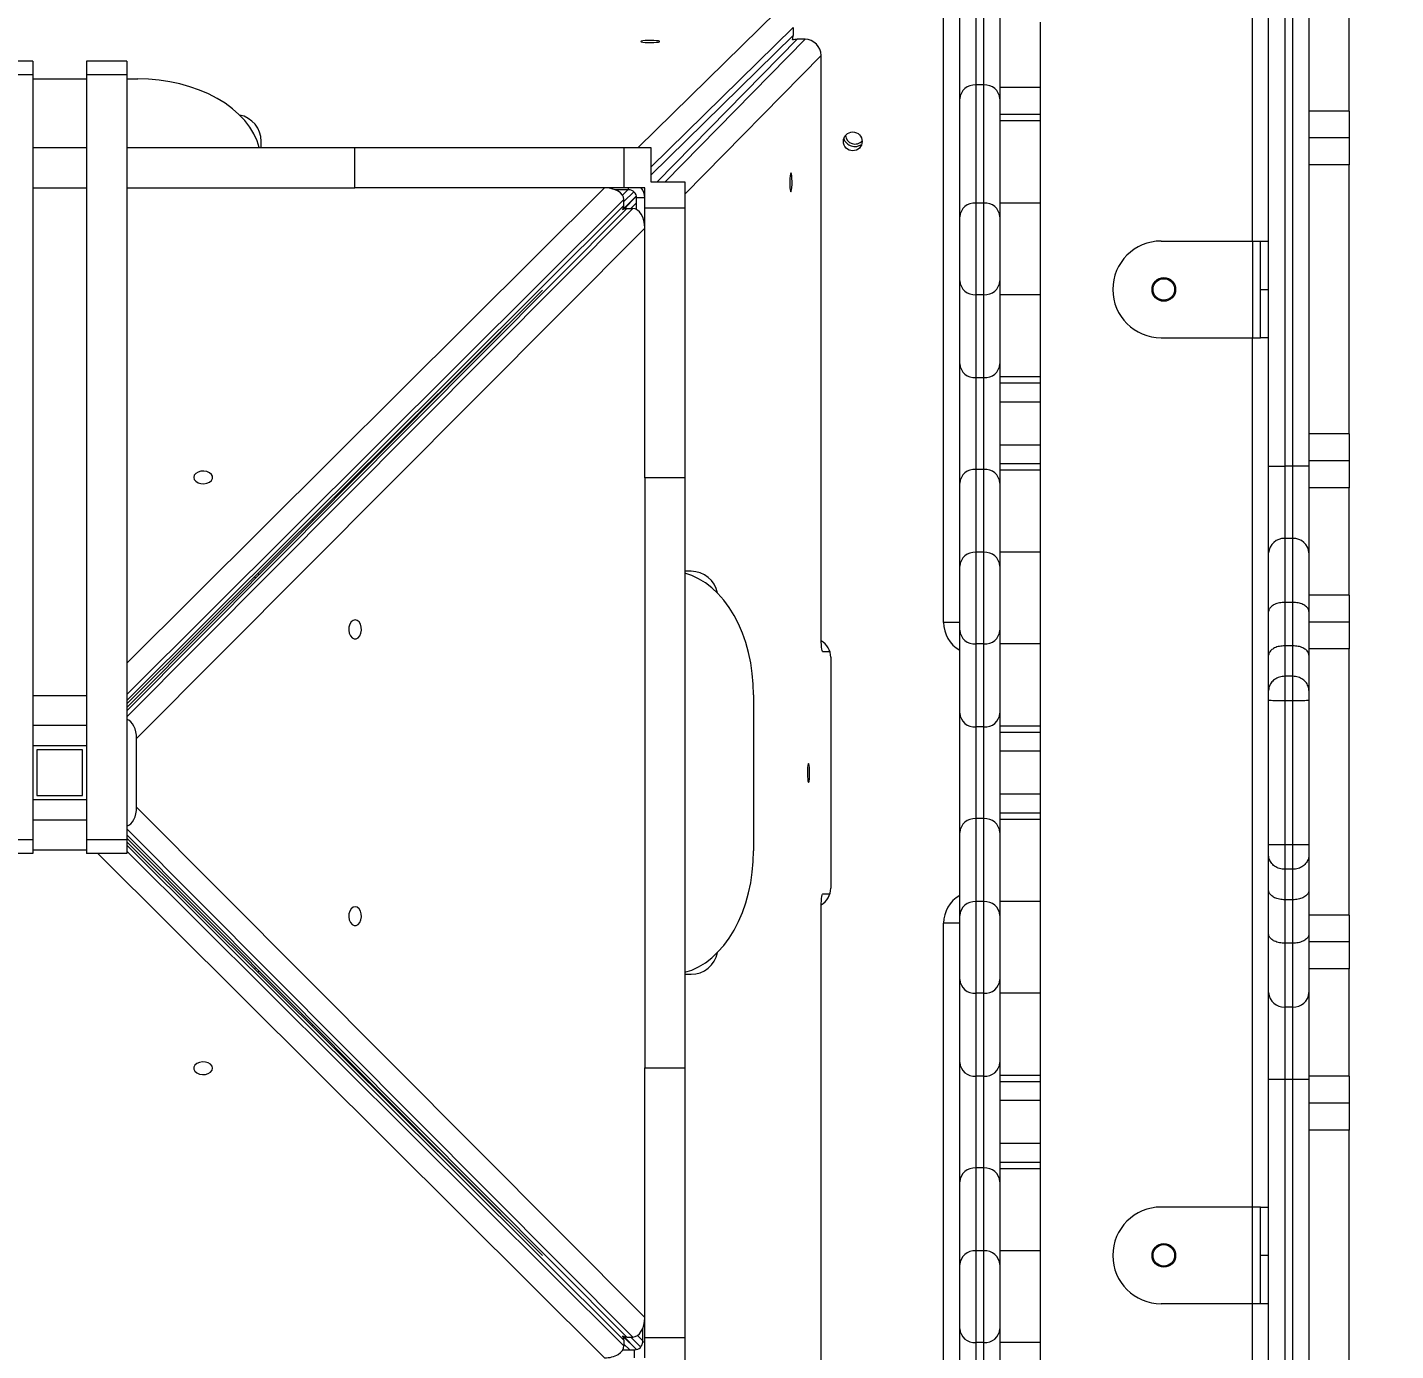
# Model space of a CAD drawing. Header units: millimetres. Extents: x -6328 to 5334, y -5037 to 4112.
# Drawn here: x -729 to -219, y 639 to 1132 of the extents above; entities that cross this region are included whole.
import ezdxf

# ---------------------------------------------------------------- set-up
doc = ezdxf.new("R2010")
doc.units = ezdxf.units.MM
for name, color, linetype in [('DIKOM_ОБЪЕКТ', 7, 'Continuous'), ('DIKOM_РАЗМЕР_ЗОНА', 7, 'Continuous'), ('DIKOM_РАЗМЕР_ОБЪЕКТА', 7, 'Continuous')]:
    doc.layers.add(name, color=color, linetype=linetype)
doc.styles.add('style1', font='arial.ttf', dxfattribs={"width": 0.8})
doc.dimstyles.new('1-50', dxfattribs={"dimtxt": 300, "dimasz": 200, "dimexe": 100, "dimexo": 0, "dimgap": 100, "dimtad": 1, "dimtxsty": 'style1', "dimcen": 200, "dimclrd": 7, "dimclre": 7, "dimclrt": 7, "dimadec": 1, "dimazin": 2, "dimtfac": 1, "dimtmove": 0, "dimatfit": 2, "dimfxl": 0, "dimlwd": 25, "dimlwe": 18, "dimarcsym": 0})

# ---------------------------------------------------------------- blocks, each defined once
blk = doc.blocks.new('*D0')
at = {"layer": 'Defpoints', "color": 0, "transparency": 16777216}
for p in [(-3539.45, 760.32), (3333.52, 448.13), (3333.52, -4437.11)]:
    blk.add_point(p, dxfattribs=at)
at = {"layer": 'DIKOM_РАЗМЕР_ОБЪЕКТА', "color": 7, "lineweight": 18, "transparency": 16777216}
for p, q in [((-3539.45, 760.32), (-3539.45, -4537.11)), ((3333.52, 448.13), (3333.52, -4537.11))]:
    blk.add_line(p, q, dxfattribs=at)
at = {"layer": 'DIKOM_РАЗМЕР_ОБЪЕКТА', "color": 7, "lineweight": 25, "transparency": 16777216}
blk.add_line((-3339.45, -4437.11), (3133.52, -4437.11), dxfattribs=at)
at = {"layer": 'DIKOM_РАЗМЕР_ОБЪЕКТА', "color": 7, "transparency": 16777216}
for points in [[(-3339.45, -4403.77), (-3339.45, -4470.44), (-3539.45, -4437.11)], [(3133.52, -4403.77), (3133.52, -4470.44), (3333.52, -4437.11)]]:
    blk.add_solid(points, dxfattribs=at)
at = {"layer": 'DIKOM_РАЗМЕР_ОБЪЕКТА', "color": 7, "transparency": 16777216, "insert": (-102.96, -4183.94), "char_height": 300, "attachment_point": 5, "style": 'style1'}
blk.add_mtext('6900', dxfattribs=at)
blk = doc.blocks.new('*D2')
at = {"layer": 'Defpoints', "color": 0, "transparency": 16777216}
for p in [(-5303.77, 2121.42), (-1621.11, 2121.42), (560.33, -2395.62)]:
    blk.add_point(p, dxfattribs=at)
at = {"layer": 'DIKOM_РАЗМЕР_ОБЪЕКТА', "color": 7, "lineweight": 18, "transparency": 16777216}
for p, q in [((-1621.11, 2121.42), (-5403.77, 2121.42)), ((560.33, -2395.62), (-5403.77, -2395.62))]:
    blk.add_line(p, q, dxfattribs=at)
at = {"layer": 'DIKOM_РАЗМЕР_ОБЪЕКТА', "color": 7, "lineweight": 25, "transparency": 16777216}
blk.add_line((-5303.77, -2195.62), (-5303.77, 1921.42), dxfattribs=at)
at = {"layer": 'DIKOM_РАЗМЕР_ОБЪЕКТА', "color": 7, "transparency": 16777216}
for points in [[(-5337.11, 1921.42), (-5270.44, 1921.42), (-5303.77, 2121.42)], [(-5337.11, -2195.62), (-5270.44, -2195.62), (-5303.77, -2395.62)]]:
    blk.add_solid(points, dxfattribs=at)
at = {"layer": 'DIKOM_РАЗМЕР_ОБЪЕКТА', "color": 7, "transparency": 16777216, "insert": (-5556.94, -137.1), "char_height": 300, "attachment_point": 5, "rotation": 90, "style": 'style1'}
blk.add_mtext('4500', dxfattribs=at)
blk = doc.blocks.new('*D3')
at = {"layer": 'Defpoints', "color": 0, "transparency": 16777216}
for p in [(-1814.92, 4111.71), (-5877.98, -3895.62), (33.33, -3895.62)]:
    blk.add_point(p, dxfattribs=at)
at = {"layer": 'DIKOM_РАЗМЕР_ЗОНА', "color": 7, "lineweight": 18, "transparency": 16777216}
for p, q in [((-1814.92, 4111.71), (-5977.98, 4111.71)), ((33.33, -3895.62), (-5977.98, -3895.62))]:
    blk.add_line(p, q, dxfattribs=at)
at = {"layer": 'DIKOM_РАЗМЕР_ЗОНА', "color": 7, "lineweight": 25, "transparency": 16777216}
blk.add_line((-5877.98, 3911.71), (-5877.98, -3695.62), dxfattribs=at)
at = {"layer": 'DIKOM_РАЗМЕР_ЗОНА', "color": 7, "transparency": 16777216}
for points in [[(-5911.31, 3911.71), (-5844.65, 3911.71), (-5877.98, 4111.71)], [(-5911.31, -3695.62), (-5844.65, -3695.62), (-5877.98, -3895.62)]]:
    blk.add_solid(points, dxfattribs=at)
at = {"layer": 'DIKOM_РАЗМЕР_ЗОНА', "color": 7, "transparency": 16777216, "insert": (-6131.15, 108.05), "char_height": 300, "attachment_point": 5, "rotation": 90, "style": 'style1'}
blk.add_mtext('8000', dxfattribs=at)

msp = doc.modelspace()

# ---------------------------------------------------------------- linework, layer by layer
at = {"layer": 'DIKOM_ОБЪЕКТ', "color": 7, "linetype": 'Continuous', "lineweight": 15}
for p, q in [((-272.67, 1052.213), (-272.67, 1189.946)), ((-387.67, 910.311), (-387.67, 1183.311)), ((-266.67, 968.427), (-266.67, 1158.827)), ((-260.67, 1158.827), (-260.67, 968.427)), ((-257.67, 968.427), (-257.67, 1158.827)), ((-251.67, 1158.827), (-251.67, 968.427)), ((-381.67, 1105.187), (-381.67, 1151.838)), ((-366.67, 1151.838), (-366.67, 1105.187)), ((-375.67, 1146.191), (-375.67, 1110.306)), ((-372.67, 1110.306), (-372.67, 1146.191)), ((-501.298, 1087.056), (-449.714, 1137.703)), ((-236.67, 1100.601), (-236.67, 1140.601)), ((-443.67, 1131.746), (-496.67, 1079.708)), ((-443.67, 1131.746), (-443.67, 1128.768)), ((-351.67, 1133.735), (-351.67, 1109.311)), ((-496.67, 1076.73), (-443.67, 1128.768)), ((-442.213, 1127.311), (-494.251, 1074.311)), ((-491.272, 1074.311), (-439.234, 1127.311)), ((-439.234, 1127.311), (-442.213, 1127.311)), ((-433.277, 1121.266), (-483.924, 1069.683)), ((-433.277, 905.311), (-433.277, 1121.266)), ((-726.67, 1119.131), (-741.67, 1119.131)), ((-726.67, 1119.131), (-726.67, 1114.131)), ((-691.67, 1119.131), (-706.67, 1119.131)), ((-706.67, 1119.131), (-706.67, 1114.131)), ((-691.67, 1119.131), (-691.67, 1114.131)), ((-726.67, 1114.131), (-741.67, 1114.131)), ((-726.67, 1114.131), (-726.67, 829.311)), ((-726.67, 1112.584), (-706.67, 1112.584)), ((-691.67, 1114.131), (-706.67, 1114.131)), ((-706.67, 1114.131), (-706.67, 829.311)), ((-691.67, 1114.131), (-691.67, 829.311)), ((-691.67, 1112.584), (-687.67, 1112.584)), ((-375.67, 1110.306), (-375.67, 1066.372)), ((-372.67, 1110.306), (-375.67, 1110.306)), ((-372.67, 1066.372), (-372.67, 1110.306)), ((-351.67, 1109.311), (-366.67, 1109.311)), ((-351.67, 1109.311), (-351.67, 1099.311)), ((-381.67, 1061.254), (-381.67, 1105.187)), ((-366.67, 1105.187), (-366.67, 1061.254)), ((-236.67, 1100.601), (-251.67, 1100.601)), ((-236.67, 1100.601), (-236.67, 1090.601)), ((-351.67, 1099.311), (-366.67, 1099.311)), ((-351.67, 1096.96), (-366.67, 1096.96)), ((-351.67, 1099.311), (-351.67, 1096.96)), ((-351.67, 1096.96), (-351.67, 1066.372)), ((-236.67, 1090.601), (-251.67, 1090.601)), ((-236.67, 1090.601), (-236.67, 1080.601)), ((-726.67, 1087.056), (-706.67, 1087.056)), ((-691.67, 1087.056), (-606.894, 1087.056)), ((-641.67, 1087.056), (-641.67, 1089.311)), ((-606.894, 1072.056), (-606.894, 1087.056)), ((-606.894, 1087.056), (-506.514, 1087.056)), ((-506.514, 1072.056), (-506.514, 1087.056)), ((-506.514, 1087.056), (-496.67, 1087.056)), ((-496.67, 1087.056), (-496.67, 1074.311)), ((-236.67, 1080.601), (-251.67, 1080.601)), ((-236.67, 980.426), (-236.67, 1080.601)), ((-726.67, 1072.056), (-706.67, 1072.056)), ((-691.67, 1072.056), (-606.894, 1072.056)), ((-691.67, 895.123), (-513.921, 1072.056)), ((-506.514, 1072.056), (-606.894, 1072.056)), ((-504.924, 1071.311), (-509.893, 1071.311)), ((-505.223, 1071.311), (-507.231, 1069.339)), ((-506.67, 1066.911), (-502.947, 1070.567)), ((-498.91, 1072.056), (-506.514, 1072.056)), ((-504.924, 1071.311), (-504.924, 1072.056)), ((-499.693, 1071.288), (-499.707, 1071.273)), ((-499.707, 1071.274), (-499.693, 1071.288)), ((-498.924, 1064.467), (-498.924, 1072.042)), ((-496.67, 1074.311), (-483.924, 1074.311)), ((-483.924, 1074.311), (-483.924, 1064.467)), ((-506.67, 1067.632), (-691.67, 883.481)), ((-691.67, 881.268), (-506.67, 1065.42)), ((-506.987, 1064.126), (-502.008, 1069.015)), ((-501.992, 1068.946), (-506.854, 1063.994)), ((-506.67, 1065.42), (-506.67, 1067.632)), ((-501.924, 1066.495), (-504.069, 1064.311)), ((-498.924, 1068.311), (-501.924, 1068.311)), ((-501.924, 1063.925), (-501.924, 1068.311)), ((-498.924, 1069.551), (-499.032, 1069.441)), ((-375.67, 1066.372), (-375.67, 1032.249)), ((-372.67, 1066.372), (-375.67, 1066.372)), ((-372.67, 1032.249), (-372.67, 1066.372)), ((-351.67, 1066.372), (-366.67, 1066.372)), ((-351.67, 1066.372), (-351.67, 1032.249)), ((-691.67, 875.122), (-503.349, 1064.311)), ((-505.561, 1064.311), (-691.67, 877.344)), ((-505.561, 1064.311), (-503.349, 1064.311)), ((-483.924, 1064.467), (-498.924, 1064.467)), ((-498.924, 964.087), (-498.924, 1064.467)), ((-483.924, 1064.467), (-483.924, 964.087)), ((-381.67, 1037.368), (-381.67, 1061.254)), ((-366.67, 1061.254), (-366.67, 1037.368)), ((-498.924, 1057.06), (-688.053, 867.06)), ((-306.67, 1052.213), (-272.67, 1052.213)), ((-272.67, 1052.213), (-272.67, 1016.213)), ((-272.67, 1052.213), (-269.67, 1052.213)), ((-269.67, 1034.213), (-269.67, 1052.213)), ((-269.67, 1052.213), (-266.67, 1052.213)), ((-381.67, 1006.491), (-381.67, 1037.368)), ((-366.67, 1037.368), (-366.67, 1006.491)), ((-269.67, 1034.213), (-266.67, 1034.213)), ((-269.67, 1016.213), (-269.67, 1034.213)), ((-536.993, 1033.988), (-691.67, 878.598)), ((-691.67, 880.02), (-536.993, 1033.988)), ((-372.67, 1032.249), (-375.67, 1032.249)), ((-375.67, 1032.249), (-375.67, 1001.372)), ((-372.67, 1001.372), (-372.67, 1032.249)), ((-351.67, 1032.249), (-366.67, 1032.249)), ((-351.67, 1032.249), (-351.67, 1001.661)), ((-306.67, 1016.213), (-272.67, 1016.213)), ((-272.67, 1016.213), (-269.67, 1016.213)), ((-272.67, 692.689), (-272.67, 1016.213)), ((-266.67, 1016.213), (-269.67, 1016.213)), ((-381.67, 962.13), (-381.67, 1006.491)), ((-366.67, 1006.491), (-366.67, 962.13)), ((-372.67, 1001.372), (-375.67, 1001.372)), ((-375.67, 1001.372), (-375.67, 967.249)), ((-372.67, 967.249), (-372.67, 1001.372)), ((-351.67, 1001.661), (-366.67, 1001.661)), ((-351.67, 999.311), (-366.67, 999.311)), ((-351.67, 1001.661), (-351.67, 999.311)), ((-351.67, 999.311), (-351.67, 992.311)), ((-351.67, 992.311), (-366.67, 992.311)), ((-351.67, 992.311), (-351.67, 976.311)), ((-236.67, 980.426), (-251.67, 980.426)), ((-236.67, 980.426), (-236.67, 970.426)), ((-351.67, 976.311), (-366.67, 976.311)), ((-351.67, 976.311), (-351.67, 969.311)), ((-351.67, 969.311), (-366.67, 969.311)), ((-351.67, 969.311), (-351.67, 966.96)), ((-266.67, 968.427), (-260.67, 968.427)), ((-266.67, 936.137), (-266.67, 968.427)), ((-260.67, 968.427), (-260.67, 941.519)), ((-257.67, 968.427), (-260.67, 968.427)), ((-257.67, 941.519), (-257.67, 968.427)), ((-251.67, 968.427), (-257.67, 968.427)), ((-236.67, 970.426), (-251.67, 970.426)), ((-251.67, 968.427), (-251.67, 936.137)), ((-236.67, 970.426), (-236.67, 960.426)), ((-483.924, 964.087), (-498.924, 964.087)), ((-498.924, 964.087), (-498.924, 744.535)), ((-483.924, 964.087), (-483.924, 744.535)), ((-375.67, 967.249), (-375.67, 936.372)), ((-372.67, 967.249), (-375.67, 967.249)), ((-372.67, 936.372), (-372.67, 967.249)), ((-351.67, 966.96), (-366.67, 966.96)), ((-351.67, 966.96), (-351.67, 936.372)), ((-381.67, 931.254), (-381.67, 962.13)), ((-366.67, 962.13), (-366.67, 931.254)), ((-236.67, 960.426), (-251.67, 960.426)), ((-236.67, 920.426), (-236.67, 960.426)), ((-260.67, 941.519), (-260.67, 917.738)), ((-257.67, 941.519), (-260.67, 941.519)), ((-257.67, 917.738), (-257.67, 941.519)), ((-375.67, 936.372), (-375.67, 902.249)), ((-372.67, 936.372), (-375.67, 936.372)), ((-372.67, 902.249), (-372.67, 936.372)), ((-351.67, 936.372), (-366.67, 936.372)), ((-351.67, 936.372), (-351.67, 902.249)), ((-266.67, 914.306), (-266.67, 936.137)), ((-251.67, 936.137), (-251.67, 914.306)), ((-481.67, 929.311), (-483.924, 929.311)), ((-381.67, 907.368), (-381.67, 931.254)), ((-366.67, 931.254), (-366.67, 907.368)), ((-260.67, 917.738), (-260.67, 901.569)), ((-257.67, 917.738), (-260.67, 917.738)), ((-257.67, 901.569), (-257.67, 917.738)), ((-236.67, 920.426), (-251.67, 920.426)), ((-236.67, 920.426), (-236.67, 910.426)), ((-266.67, 898.032), (-266.67, 914.306)), ((-251.67, 914.306), (-251.67, 898.032)), ((-381.67, 910.311), (-387.67, 910.311)), ((-381.67, 876.491), (-381.67, 907.368)), ((-366.67, 907.368), (-366.67, 876.491)), ((-236.67, 910.426), (-251.67, 910.426)), ((-236.67, 910.426), (-236.67, 900.426)), ((-372.67, 902.249), (-375.67, 902.249)), ((-375.67, 902.249), (-375.67, 871.372)), ((-372.67, 871.372), (-372.67, 902.249)), ((-351.67, 902.249), (-366.67, 902.249)), ((-351.67, 902.249), (-351.67, 871.661)), ((-429.962, 899.311), (-432.561, 899.311)), ((-429.67, 897.311), (-429.67, 811.311)), ((-266.67, 884.907), (-266.67, 898.032)), ((-260.67, 901.569), (-260.67, 890.226)), ((-257.67, 901.569), (-260.67, 901.569)), ((-257.67, 890.226), (-257.67, 901.569)), ((-236.67, 900.426), (-251.67, 900.426)), ((-251.67, 898.032), (-251.67, 884.907)), ((-236.67, 801.358), (-236.67, 900.426)), ((-260.67, 890.226), (-260.67, 881.144)), ((-257.67, 890.226), (-260.67, 890.226)), ((-257.67, 881.144), (-257.67, 890.226)), ((-706.67, 882.928), (-726.67, 882.928)), ((-458.397, 883.311), (-458.397, 825.311)), ((-266.67, 881.18), (-266.67, 884.907)), ((-251.67, 884.907), (-251.67, 881.18)), ((-381.67, 832.13), (-381.67, 876.491)), ((-366.67, 876.491), (-366.67, 832.13)), ((-266.67, 827.441), (-266.67, 881.18)), ((-257.67, 881.144), (-260.67, 881.144)), ((-260.67, 881.144), (-260.67, 827.477)), ((-257.67, 827.477), (-257.67, 881.144)), ((-251.67, 881.18), (-251.67, 827.441)), ((-706.67, 871.867), (-726.67, 871.867)), ((-372.67, 871.372), (-375.67, 871.372)), ((-375.67, 871.372), (-375.67, 837.249)), ((-372.67, 837.249), (-372.67, 871.372)), ((-351.67, 871.661), (-366.67, 871.661)), ((-351.67, 871.661), (-351.67, 869.311)), ((-688.053, 841.562), (-688.053, 867.06)), ((-351.67, 869.311), (-366.67, 869.311)), ((-351.67, 869.311), (-351.67, 862.311)), ((-706.67, 864.311), (-726.67, 864.311)), ((-708.17, 862.811), (-725.17, 862.811)), ((-725.17, 862.811), (-725.17, 845.811)), ((-708.17, 845.811), (-708.17, 862.811)), ((-351.67, 862.311), (-366.67, 862.311)), ((-351.67, 862.311), (-351.67, 846.311)), ((-725.17, 845.811), (-708.17, 845.811)), ((-351.67, 846.311), (-366.67, 846.311)), ((-351.67, 846.311), (-351.67, 839.311)), ((-726.67, 844.311), (-706.67, 844.311)), ((-688.053, 841.562), (-498.924, 651.562)), ((-726.67, 836.754), (-706.67, 836.754)), ((-375.67, 837.249), (-375.67, 806.372)), ((-372.67, 837.249), (-375.67, 837.249)), ((-372.67, 806.372), (-372.67, 837.249)), ((-351.67, 839.311), (-366.67, 839.311)), ((-351.67, 836.96), (-366.67, 836.96)), ((-351.67, 839.311), (-351.67, 836.96)), ((-351.67, 836.96), (-351.67, 806.372)), ((-503.349, 644.311), (-691.67, 833.5)), ((-691.67, 831.277), (-505.561, 644.311)), ((-381.67, 801.254), (-381.67, 832.13)), ((-366.67, 832.13), (-366.67, 801.254)), ((-726.67, 829.311), (-741.67, 829.311)), ((-726.67, 829.311), (-726.67, 824.311)), ((-726.67, 825.693), (-706.67, 825.693)), ((-691.67, 829.311), (-706.67, 829.311)), ((-706.67, 829.311), (-706.67, 824.311)), ((-691.67, 830.024), (-536.993, 674.634)), ((-691.67, 829.311), (-691.67, 824.311)), ((-536.993, 674.634), (-691.67, 828.601)), ((-506.67, 643.202), (-691.67, 827.353)), ((-266.67, 823.714), (-266.67, 827.441)), ((-260.67, 827.477), (-260.67, 818.395)), ((-257.67, 827.477), (-260.67, 827.477)), ((-257.67, 818.395), (-257.67, 827.477)), ((-251.67, 827.441), (-251.67, 823.714)), ((-726.67, 824.311), (-741.67, 824.311)), ((-691.67, 824.311), (-706.67, 824.311)), ((-513.921, 636.565), (-702.532, 824.311)), ((-691.67, 825.141), (-506.67, 640.989)), ((-266.67, 810.589), (-266.67, 823.714)), ((-251.67, 823.714), (-251.67, 810.589)), ((-257.67, 818.395), (-260.67, 818.395)), ((-260.67, 818.395), (-260.67, 807.052)), ((-257.67, 807.052), (-257.67, 818.395)), ((-266.67, 794.316), (-266.67, 810.589)), ((-251.67, 810.589), (-251.67, 794.316)), ((-432.561, 809.311), (-429.962, 809.311)), ((-375.67, 806.372), (-375.67, 772.249)), ((-372.67, 806.372), (-375.67, 806.372)), ((-372.67, 772.249), (-372.67, 806.372)), ((-351.67, 806.372), (-366.67, 806.372)), ((-351.67, 806.372), (-351.67, 772.249)), ((-257.67, 807.052), (-260.67, 807.052)), ((-260.67, 807.052), (-260.67, 790.883)), ((-257.67, 790.883), (-257.67, 807.052)), ((-433.277, 587.355), (-433.277, 803.311)), ((-381.67, 777.368), (-381.67, 801.254)), ((-366.67, 801.254), (-366.67, 777.368)), ((-236.67, 801.358), (-251.67, 801.358)), ((-236.67, 801.358), (-236.67, 791.358)), ((-387.67, 525.311), (-387.67, 798.311)), ((-381.67, 798.311), (-387.67, 798.311)), ((-266.67, 772.484), (-266.67, 794.316)), ((-257.67, 790.883), (-260.67, 790.883)), ((-260.67, 790.883), (-260.67, 767.102)), ((-257.67, 767.102), (-257.67, 790.883)), ((-251.67, 794.316), (-251.67, 772.484)), ((-236.67, 791.358), (-251.67, 791.358)), ((-236.67, 791.358), (-236.67, 781.358)), ((-236.67, 781.358), (-251.67, 781.358)), ((-236.67, 741.358), (-236.67, 781.358)), ((-483.924, 779.311), (-481.67, 779.311)), ((-381.67, 746.491), (-381.67, 777.368)), ((-366.67, 777.368), (-366.67, 746.491)), ((-372.67, 772.249), (-375.67, 772.249)), ((-375.67, 772.249), (-375.67, 741.372)), ((-372.67, 741.372), (-372.67, 772.249)), ((-351.67, 772.249), (-366.67, 772.249)), ((-351.67, 772.249), (-351.67, 741.661)), ((-266.67, 740.195), (-266.67, 772.484)), ((-251.67, 772.484), (-251.67, 740.195)), ((-257.67, 767.102), (-260.67, 767.102)), ((-260.67, 767.102), (-260.67, 740.195)), ((-257.67, 740.195), (-257.67, 767.102)), ((-498.924, 744.535), (-483.924, 744.535)), ((-498.924, 644.155), (-498.924, 744.535)), ((-483.924, 744.535), (-483.924, 644.155)), ((-381.67, 702.13), (-381.67, 746.491)), ((-366.67, 746.491), (-366.67, 702.13)), ((-372.67, 741.372), (-375.67, 741.372)), ((-375.67, 741.372), (-375.67, 707.249)), ((-372.67, 707.249), (-372.67, 741.372)), ((-351.67, 741.661), (-366.67, 741.661)), ((-351.67, 739.311), (-366.67, 739.311)), ((-351.67, 741.661), (-351.67, 739.311)), ((-351.67, 739.311), (-351.67, 732.311)), ((-260.67, 740.195), (-266.67, 740.195)), ((-266.67, 542.969), (-266.67, 740.195)), ((-257.67, 740.195), (-260.67, 740.195)), ((-260.67, 740.195), (-260.67, 542.969)), ((-251.67, 740.195), (-257.67, 740.195)), ((-257.67, 542.969), (-257.67, 740.195)), ((-236.67, 741.358), (-251.67, 741.358)), ((-251.67, 740.195), (-251.67, 542.969)), ((-236.67, 741.358), (-236.67, 731.358)), ((-351.67, 732.311), (-366.67, 732.311)), ((-351.67, 732.311), (-351.67, 716.311)), ((-236.67, 731.358), (-251.67, 731.358)), ((-236.67, 731.358), (-236.67, 721.358)), ((-236.67, 721.358), (-251.67, 721.358)), ((-236.67, 621.182), (-236.67, 721.358)), ((-351.67, 716.311), (-366.67, 716.311)), ((-351.67, 716.311), (-351.67, 709.311)), ((-351.67, 709.311), (-366.67, 709.311)), ((-351.67, 709.311), (-351.67, 706.96)), ((-375.67, 707.249), (-375.67, 676.372)), ((-372.67, 707.249), (-375.67, 707.249)), ((-372.67, 676.372), (-372.67, 707.249)), ((-351.67, 706.96), (-366.67, 706.96)), ((-351.67, 706.96), (-351.67, 676.372)), ((-381.67, 671.254), (-381.67, 702.13)), ((-366.67, 702.13), (-366.67, 671.254)), ((-272.67, 692.689), (-306.67, 692.689)), ((-272.67, 656.689), (-272.67, 692.689)), ((-269.67, 692.689), (-272.67, 692.689)), ((-269.67, 692.689), (-266.67, 692.689)), ((-269.67, 674.689), (-269.67, 692.689)), ((-375.67, 676.372), (-375.67, 642.249)), ((-372.67, 676.372), (-375.67, 676.372)), ((-372.67, 642.249), (-372.67, 676.372)), ((-351.67, 676.372), (-366.67, 676.372)), ((-351.67, 676.372), (-351.67, 642.249)), ((-266.67, 674.689), (-269.67, 674.689)), ((-269.67, 656.689), (-269.67, 674.689)), ((-381.67, 647.368), (-381.67, 671.254)), ((-366.67, 671.254), (-366.67, 647.368)), ((-272.67, 656.689), (-306.67, 656.689)), ((-269.67, 656.689), (-272.67, 656.689)), ((-272.67, 518.676), (-272.67, 656.689)), ((-266.67, 656.689), (-269.67, 656.689)), ((-499.67, 642.565), (-499.67, 647.533)), ((-381.67, 603.434), (-381.67, 647.368)), ((-366.67, 647.368), (-366.67, 603.434)), ((-502.035, 639.633), (-506.987, 644.495)), ((-506.854, 644.627), (-501.966, 639.649)), ((-506.67, 643.202), (-506.67, 640.989)), ((-505.561, 644.311), (-503.349, 644.311)), ((-504.069, 644.311), (-500.414, 640.588)), ((-499.67, 642.864), (-501.642, 644.872)), ((-499.67, 642.565), (-498.924, 642.565)), ((-498.924, 644.155), (-483.924, 644.155)), ((-498.924, 636.579), (-498.924, 644.155)), ((-483.924, 644.155), (-483.924, 634.311)), ((-372.67, 642.249), (-375.67, 642.249)), ((-375.67, 642.249), (-375.67, 598.316)), ((-372.67, 598.316), (-372.67, 642.249)), ((-351.67, 642.249), (-366.67, 642.249)), ((-351.67, 642.249), (-351.67, 611.661)), ((-507.056, 639.565), (-502.67, 639.565)), ((-504.486, 639.565), (-506.67, 641.71)), ((-502.67, 636.565), (-502.67, 639.565))]:
    msp.add_line(p, q, dxfattribs=at)
at = {"layer": 'DIKOM_ОБЪЕКТ', "color": 7, "linetype": 'Continuous', "lineweight": 15, "flags": 128}
for points in [[(-500.394, 1126.491), (-500.204, 1126.355), (-499.656, 1126.234), (-498.808, 1126.141), (-497.753, 1126.085), (-496.605, 1126.074), (-495.488, 1126.108), (-494.523, 1126.183), (-493.816, 1126.292), (-493.442, 1126.422), (-493.442, 1126.56), (-493.816, 1126.69), (-494.523, 1126.798), (-495.488, 1126.874), (-496.605, 1126.907), (-497.753, 1126.896), (-498.808, 1126.841), (-499.656, 1126.748), (-500.204, 1126.627), (-500.394, 1126.491)], [(-642.408, 1087.056), (-643.237, 1089.555), (-644.444, 1092.14), (-645.98, 1094.644), (-647.833, 1097.048), (-649.989, 1099.334), (-652.432, 1101.485), (-655.143, 1103.483), (-658.102, 1105.315), (-661.286, 1106.965), (-664.67, 1108.421), (-668.23, 1109.673), (-671.937, 1110.71), (-675.764, 1111.525), (-679.682, 1112.112), (-683.661, 1112.466), (-687.67, 1112.584)], [(-444.49, 1070.587), (-444.354, 1070.776), (-444.233, 1071.325), (-444.14, 1072.172), (-444.085, 1073.228), (-444.073, 1074.376), (-444.107, 1075.493), (-444.182, 1076.457), (-444.291, 1077.165), (-444.421, 1077.539), (-444.559, 1077.539), (-444.689, 1077.165), (-444.798, 1076.457), (-444.873, 1075.493), (-444.907, 1074.376), (-444.895, 1073.228), (-444.84, 1072.172), (-444.747, 1071.325), (-444.626, 1070.776), (-444.49, 1070.587)], [(-666.799, 964.263), (-666.61, 963.496), (-666.061, 962.811), (-665.214, 962.284), (-664.159, 961.972), (-663.01, 961.907), (-661.893, 962.099), (-660.929, 962.524), (-660.221, 963.138), (-659.847, 963.874), (-659.847, 964.653), (-660.221, 965.389), (-660.929, 966.003), (-661.893, 966.428), (-663.01, 966.62), (-664.159, 966.555), (-665.214, 966.243), (-666.061, 965.716), (-666.61, 965.031), (-666.799, 964.263)], [(-622.698, 948.676), (-622.456, 948.446), (-622.298, 948.289)], [(-642.46, 928.034), (-642.803, 928.386), (-642.944, 928.522)], [(-458.397, 883.311), (-458.515, 887.32), (-458.869, 891.298), (-459.456, 895.216), (-460.271, 899.044), (-461.308, 902.751), (-462.56, 906.311), (-464.016, 909.695), (-465.666, 912.879), (-467.497, 915.838), (-469.496, 918.549), (-471.646, 920.992), (-473.932, 923.148), (-476.337, 925.001), (-478.841, 926.537), (-481.426, 927.743), (-483.924, 928.573)], [(-606.717, 911.181), (-607.485, 910.992), (-608.169, 910.443), (-608.696, 909.596), (-609.009, 908.541), (-609.073, 907.392), (-608.882, 906.275), (-608.457, 905.311), (-607.842, 904.603), (-607.106, 904.229), (-606.328, 904.229), (-605.592, 904.603), (-604.978, 905.311), (-604.552, 906.275), (-604.361, 907.392), (-604.425, 908.541), (-604.738, 909.596), (-605.265, 910.443), (-605.95, 910.992), (-606.717, 911.181)], [(-432.561, 899.311), (-432.701, 899.426), (-432.835, 899.767), (-432.959, 900.322), (-433.068, 901.068), (-433.157, 901.977), (-433.223, 903.015), (-433.264, 904.14), (-433.277, 905.311)], [(-437.936, 857.811), (-438.072, 857.621), (-438.193, 857.073), (-438.286, 856.225), (-438.342, 855.17), (-438.353, 854.022), (-438.319, 852.905), (-438.244, 851.94), (-438.135, 851.233), (-438.005, 850.858), (-437.867, 850.858), (-437.737, 851.233), (-437.629, 851.94), (-437.553, 852.905), (-437.52, 854.022), (-437.531, 855.17), (-437.586, 856.225), (-437.68, 857.073), (-437.801, 857.621), (-437.936, 857.811)], [(-483.924, 780.049), (-481.426, 780.878), (-478.841, 782.085), (-476.337, 783.621), (-473.932, 785.474), (-471.646, 787.63), (-469.496, 790.073), (-467.497, 792.784), (-465.666, 795.742), (-464.016, 798.926), (-462.56, 802.311), (-461.308, 805.87), (-460.271, 809.578), (-459.456, 813.405), (-458.869, 817.323), (-458.515, 821.302), (-458.397, 825.311)], [(-433.277, 803.311), (-433.264, 804.481), (-433.223, 805.607), (-433.157, 806.644), (-433.068, 807.553), (-432.959, 808.299), (-432.835, 808.854), (-432.701, 809.195), (-432.561, 809.311)], [(-606.717, 804.44), (-607.485, 804.25), (-608.169, 803.702), (-608.696, 802.854), (-609.009, 801.799), (-609.073, 800.651), (-608.882, 799.534), (-608.457, 798.57), (-607.842, 797.862), (-607.106, 797.488), (-606.328, 797.488), (-605.592, 797.862), (-604.978, 798.57), (-604.552, 799.534), (-604.361, 800.651), (-604.425, 801.799), (-604.738, 802.854), (-605.265, 803.702), (-605.95, 804.25), (-606.717, 804.44)], [(-642.946, 780.101), (-642.594, 780.443), (-642.458, 780.585)], [(-622.305, 760.339), (-622.534, 760.096), (-622.692, 759.939)], [(-659.799, 744.358), (-659.989, 745.125), (-660.537, 745.81), (-661.385, 746.337), (-662.44, 746.65), (-663.588, 746.714), (-664.705, 746.523), (-665.67, 746.097), (-666.378, 745.483), (-666.752, 744.747), (-666.752, 743.969), (-666.378, 743.233), (-665.67, 742.619), (-664.705, 742.193), (-663.588, 742.002), (-662.44, 742.066), (-661.385, 742.379), (-660.537, 742.906), (-659.989, 743.59), (-659.799, 744.358)]]:
    msp.add_lwpolyline(points, dxfattribs=at)
at = {"layer": 'DIKOM_ОБЪЕКТ', "color": 7, "linetype": 'Continuous', "lineweight": 15}
for centre, radius in [((-421.472, 1089.311), 3.5), ((-305.67, 1034.213), 4.4), ((-305.67, 1034.213), 4), ((-305.67, 674.689), 4.4), ((-305.67, 674.689), 4)]:
    msp.add_circle(centre, radius, dxfattribs=at)
for centre, radius, start, end in [((-376.078, 1104.708), 5.612, 85.8271, 175.10683), ((-372.262, 1104.708), 5.612, 4.89317, 94.1729), ((-651.67, 1089.311), 10, 0, 79.10131), ((-420.67, 1091.811), 4.4, 199.52221, 304.90816), ((-420.67, 1091.811), 3.5, 184.24365, 320.18672), ((-504.924, 1068.311), 3, 0, 90), ((-504.924, 1068.311), 6, 0, 38.62857), ((-376.078, 1060.775), 5.612, 85.8271, 175.10683), ((-372.262, 1060.775), 5.612, 4.89317, 94.1729), ((-306.67, 1034.213), 18, 90, 180), ((-376.078, 1037.846), 5.612, 184.89317, 274.1729), ((-372.262, 1037.846), 5.612, 265.8271, 355.10683), ((-306.67, 1034.213), 18, 180, 270), ((-376.078, 1006.97), 5.612, 184.89317, 274.1729), ((-372.262, 1006.97), 5.612, 265.8271, 355.10683), ((-376.078, 961.652), 5.612, 85.8271, 175.10683), ((-372.262, 961.652), 5.612, 4.89317, 94.1729), ((-260.963, 935.81), 5.716, 87.05878, 176.72041), ((-257.377, 935.81), 5.716, 3.27959, 92.94122), ((-376.078, 930.775), 5.612, 85.8271, 175.10683), ((-372.262, 930.775), 5.612, 4.89317, 94.1729), ((-647.479, 923.529), 4.917, 40.7124, 48.82689), ((-481.67, 919.311), 10, 10.89869, 90), ((-375.67, 910.311), 12, 180, 240), ((-376.078, 907.846), 5.612, 184.89317, 274.1729), ((-372.262, 907.846), 5.612, 265.8271, 355.10683), ((-436.67, 897.311), 7, 0, 60.66525), ((-376.078, 876.97), 5.612, 184.89317, 274.1729), ((-372.262, 876.97), 5.612, 265.8271, 355.10683), ((-376.078, 831.652), 5.612, 85.8271, 175.10683), ((-372.262, 831.652), 5.612, 4.89317, 94.1729), ((-436.67, 811.311), 7, 299.33475, 0), ((-375.67, 798.311), 12, 120, 180), ((-376.078, 800.775), 5.612, 85.8271, 175.10683), ((-372.262, 800.775), 5.612, 4.89317, 94.1729), ((-481.67, 789.311), 10, 270, 349.10131), ((-647.452, 785.12), 4.917, 310.7124, 318.82689), ((-376.078, 777.846), 5.612, 184.89317, 274.1729), ((-372.262, 777.846), 5.612, 265.8271, 355.10683), ((-260.963, 772.811), 5.716, 183.27959, 272.94122), ((-257.377, 772.811), 5.716, 267.05878, 356.72041), ((-376.078, 746.97), 5.612, 184.89317, 274.1729), ((-372.262, 746.97), 5.612, 265.8271, 355.10683), ((-376.078, 701.652), 5.612, 85.8271, 175.10683), ((-372.262, 701.652), 5.612, 4.89317, 94.1729), ((-306.67, 674.689), 18, 90, 180), ((-376.078, 670.775), 5.612, 85.8271, 175.10683), ((-372.262, 670.775), 5.612, 4.89317, 94.1729), ((-306.67, 674.689), 18, 180, 270), ((-376.078, 647.846), 5.612, 184.89317, 274.1729), ((-372.262, 647.846), 5.612, 265.8271, 355.10683), ((-502.67, 642.565), 3, 270, 0)]:
    msp.add_arc(centre, radius, start, end, dxfattribs=at)
for centre, major_axis, ratio, start_param, end_param in [((-449.714, 1128.768), (-6.044, 0), 0.9855715, 2.8500849, 3.1415927), ((-442.213, 1121.266), (0, 6.044), 0.9855715, 0, 0.2915078), ((-439.234, 1121.266), (0, 6.044), 0.9855715, 4.712389, 6.2831853), ((-513.921, 1067.632), (-7.251, 0), 0.6101789, 3.1415927, 4.712389), ((-513.921, 1065.42), (-7.251, 0), 0.6101789, 2.7717259, 3.1415927), ((-505.561, 1057.06), (0, 7.251), 0.6101789, 0, 0.3698667), ((-503.349, 1057.06), (0, 7.251), 0.6101789, 4.712389, 6.2831853), ((-692.477, 867.06), (0, 7.251), 0.6101789, 4.712389, 6.0997196), ((-692.477, 841.562), (0, 7.251), 0.6101789, 3.3250584, 4.712389), ((-503.349, 651.562), (0, 7.251), 0.6101789, 3.1415927, 4.712389), ((-505.561, 651.562), (0, 7.251), 0.6101789, 2.7717259, 3.1415927), ((-513.921, 643.202), (-7.251, 0), 0.6101789, 3.1415927, 3.5114594), ((-513.921, 640.989), (-7.251, 0), 0.6101789, 1.5707963, 3.1415927)]:
    msp.add_ellipse(centre, major_axis=major_axis, ratio=ratio, start_param=start_param, end_param=end_param, dxfattribs=at)
for points, knots in [([(-260.67, 917.738), (-261.345, 917.7), (-262.694, 917.625), (-264.489, 917.033), (-265.855, 916.162), (-266.537, 915.209), (-266.668, 914.572), (-266.67, 914.319), (-266.67, 914.306)], [0, 0, 0, 0, 0.2146039, 0.4292068, 0.6438375, 0.8585283, 0.9926658, 1, 1, 1, 1]), ([(-251.67, 914.306), (-251.67, 914.319), (-251.672, 914.572), (-251.803, 915.209), (-252.486, 916.162), (-253.851, 917.033), (-255.646, 917.625), (-256.996, 917.7), (-257.67, 917.738)], [0, 0, 0, 0, 0.0073342, 0.1414717, 0.3561625, 0.5707932, 0.7853961, 1, 1, 1, 1]), ([(-260.67, 901.569), (-261.345, 901.53), (-262.694, 901.452), (-264.49, 900.842), (-265.856, 899.945), (-266.52, 898.986), (-266.665, 898.331), (-266.669, 898.071), (-266.67, 898.032)], [0, 0, 0, 0, 0.214669, 0.429338, 0.6440075, 0.8586781, 0.9790308, 1, 1, 1, 1]), ([(-251.67, 898.032), (-251.671, 898.071), (-251.675, 898.331), (-251.82, 898.986), (-252.484, 899.945), (-253.85, 900.842), (-255.646, 901.452), (-256.995, 901.53), (-257.67, 901.569)], [0, 0, 0, 0, 0.0209692, 0.1413219, 0.3559925, 0.570662, 0.785331, 1, 1, 1, 1]), ([(-260.67, 890.226), (-261.343, 890.168), (-262.69, 890.052), (-264.483, 889.148), (-265.848, 887.81), (-266.54, 886.322), (-266.669, 885.32), (-266.67, 884.917), (-266.67, 884.907)], [0, 0, 0, 0, 0.21389, 0.4277737, 0.6418442, 0.8563652, 0.9963656, 1, 1, 1, 1]), ([(-251.67, 884.907), (-251.67, 884.917), (-251.671, 885.32), (-251.8, 886.322), (-252.492, 887.81), (-253.857, 889.148), (-255.65, 890.052), (-256.997, 890.168), (-257.67, 890.226)], [0, 0, 0, 0, 0.0036344, 0.1436348, 0.3581558, 0.5722263, 0.78611, 1, 1, 1, 1]), ([(-260.67, 881.144), (-261.345, 881.144), (-262.694, 881.145), (-264.49, 881.15), (-265.855, 881.159), (-266.53, 881.169), (-266.667, 881.176), (-266.67, 881.18), (-266.67, 881.18)], [0, 0, 0, 0, 0.2146739, 0.4293478, 0.6440226, 0.8586996, 0.9867705, 1, 1, 1, 1]), ([(-251.67, 881.18), (-251.67, 881.18), (-251.673, 881.176), (-251.81, 881.169), (-252.485, 881.159), (-253.85, 881.15), (-255.646, 881.145), (-256.995, 881.144), (-257.67, 881.144)], [0, 0, 0, 0, 0.0132295, 0.1413004, 0.3559774, 0.5706522, 0.7853261, 1, 1, 1, 1]), ([(-260.67, 827.477), (-261.345, 827.477), (-262.694, 827.476), (-264.49, 827.471), (-265.855, 827.463), (-266.53, 827.453), (-266.667, 827.445), (-266.67, 827.441), (-266.67, 827.441)], [0, 0, 0, 0, 0.2146739, 0.4293478, 0.6440226, 0.8586996, 0.9867705, 1, 1, 1, 1]), ([(-251.67, 827.441), (-251.67, 827.441), (-251.673, 827.445), (-251.81, 827.453), (-252.485, 827.463), (-253.85, 827.471), (-255.646, 827.476), (-256.995, 827.477), (-257.67, 827.477)], [0, 0, 0, 0, 0.0132295, 0.1413004, 0.3559774, 0.5706522, 0.7853261, 1, 1, 1, 1]), ([(-260.67, 818.395), (-261.343, 818.453), (-262.69, 818.569), (-264.483, 819.474), (-265.848, 820.811), (-266.54, 822.299), (-266.669, 823.301), (-266.67, 823.704), (-266.67, 823.714)], [0, 0, 0, 0, 0.21389, 0.4277737, 0.6418442, 0.8563652, 0.9963656, 1, 1, 1, 1]), ([(-251.67, 823.714), (-251.67, 823.704), (-251.671, 823.301), (-251.8, 822.299), (-252.492, 820.811), (-253.857, 819.474), (-255.65, 818.569), (-256.997, 818.453), (-257.67, 818.395)], [0, 0, 0, 0, 0.0036344, 0.1436348, 0.3581558, 0.5722263, 0.78611, 1, 1, 1, 1]), ([(-260.67, 807.052), (-261.345, 807.091), (-262.694, 807.17), (-264.49, 807.779), (-265.856, 808.677), (-266.52, 809.635), (-266.665, 810.29), (-266.669, 810.551), (-266.67, 810.589)], [0, 0, 0, 0, 0.214669, 0.429338, 0.6440075, 0.8586781, 0.9790308, 1, 1, 1, 1]), ([(-251.67, 810.589), (-251.671, 810.551), (-251.675, 810.29), (-251.82, 809.635), (-252.484, 808.677), (-253.85, 807.779), (-255.646, 807.17), (-256.995, 807.091), (-257.67, 807.052)], [0, 0, 0, 0, 0.0209692, 0.1413219, 0.3559925, 0.570662, 0.785331, 1, 1, 1, 1]), ([(-260.67, 790.883), (-261.345, 790.921), (-262.694, 790.997), (-264.489, 791.589), (-265.855, 792.46), (-266.537, 793.412), (-266.668, 794.05), (-266.67, 794.302), (-266.67, 794.316)], [0, 0, 0, 0, 0.2146039, 0.4292068, 0.6438375, 0.8585283, 0.9926658, 1, 1, 1, 1]), ([(-251.67, 794.316), (-251.67, 794.302), (-251.672, 794.05), (-251.803, 793.412), (-252.486, 792.46), (-253.851, 791.589), (-255.646, 790.997), (-256.996, 790.921), (-257.67, 790.883)], [0, 0, 0, 0, 0.0073342, 0.1414717, 0.3561625, 0.5707932, 0.7853961, 1, 1, 1, 1])]:
    msp.add_open_spline(points, degree=3, knots=knots, dxfattribs=at)

# ---------------------------------------------------------------- dimensions: what is measured, and where the dimension line sits
at = {"layer": 'DIKOM_РАЗМЕР_ЗОНА'}
dim = msp.add_linear_dim(base=(-5877.98, -3895.616), p1=(-1814.925, 4111.709), p2=(33.33, -3895.616), angle=90, text='8000', dimstyle='1-50', dxfattribs=at)
dim.commit()
dim.dimension.update_dxf_attribs({"geometry": '*D3', "text_midpoint": (-5877.98, 108.046), "dimtype": 160})
at = {"layer": 'DIKOM_РАЗМЕР_ОБЪЕКТА'}
dim = msp.add_linear_dim(base=(-5303.773, 2121.419), p1=(560.33, -2395.616), p2=(-1621.109, 2121.419), angle=90, text='4500', dimstyle='1-50', dxfattribs=at)
dim.commit()
dim.dimension.update_dxf_attribs({"geometry": '*D2', "text_midpoint": (-5303.773, -137.099), "dimtype": 160})
dim = msp.add_linear_dim(base=(3333.521, -4437.108), p1=(-3539.449, 760.323), p2=(3333.521, 448.128), text='6900', dimstyle='1-50', dxfattribs=at)
dim.commit()
dim.dimension.update_dxf_attribs({"geometry": '*D0', "text_midpoint": (-102.964, -4437.108), "dimtype": 160})

doc.saveas('drawing.dxf')
